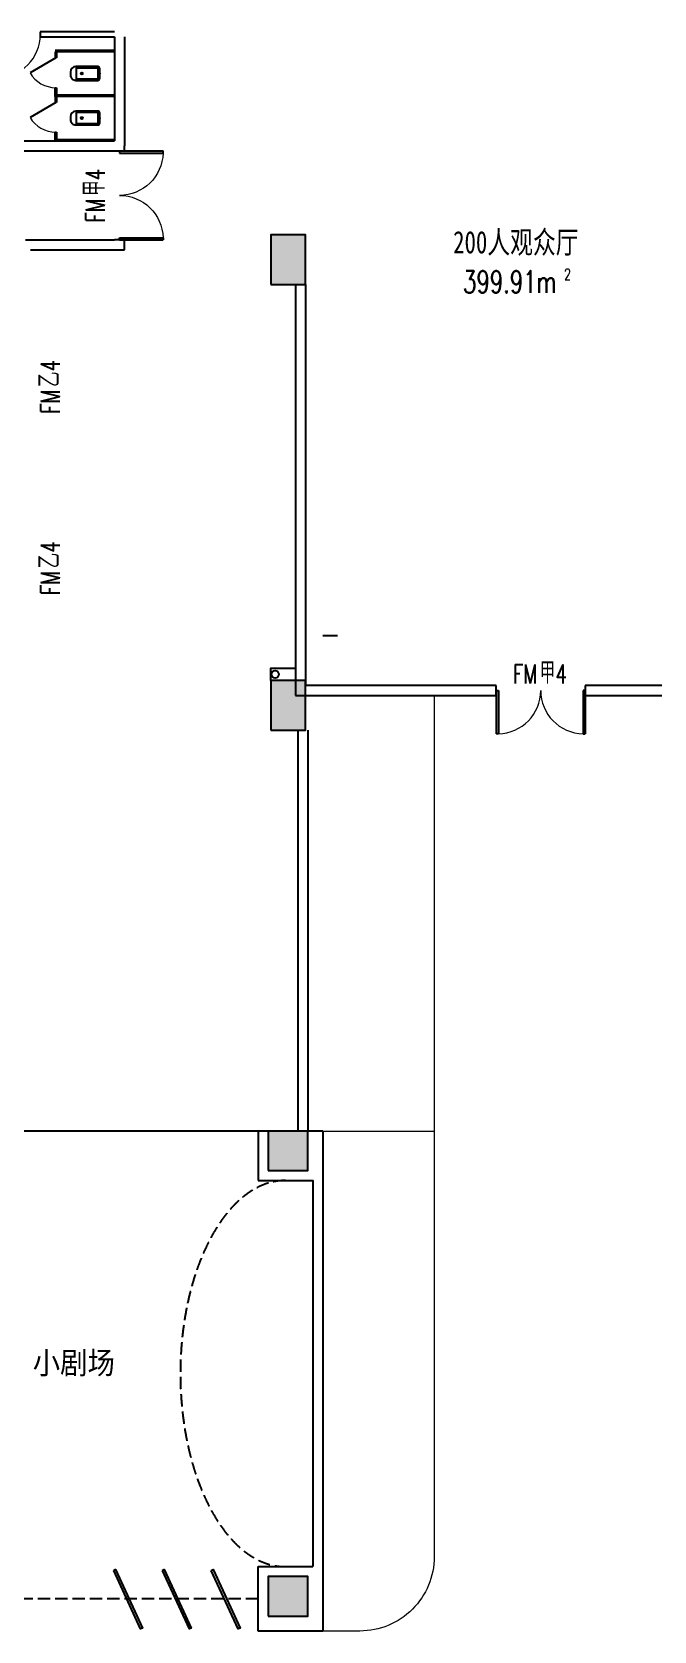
# Model space of a CAD drawing. Header units: millimetres. Extents: x 3288618 to 3380738, y 22100 to 101308.
# Drawn here: x 3313492 to 3326045, y 68988 to 101289 of the extents above; entities that cross this region are included whole.
import ezdxf

# ---------------------------------------------------------------- set-up
doc = ezdxf.new("R2010")
doc.units = ezdxf.units.MM
doc.header["$MEASUREMENT"] = 0
doc.linetypes.add('DASH', pattern=[0.35, 0.25, -0.1])
doc.layers.get('0').update_dxf_attribs({"linetype": 'CONTINUOUS'})
for name, color, linetype in [('0-商铺线', 2, 'CONTINUOUS'), ('COLUMN', 255, 'CONTINUOUS'), ('LATRINE', 6, 'CONTINUOUS'), ('PUB_HATCH', 251, 'CONTINUOUS'), ('SPACE', 7, 'CONTINUOUS'), ('STAIR', 2, 'CONTINUOUS'), ('WALL', 255, 'CONTINUOUS'), ('WINDOW', 4, 'CONTINUOUS'), ('家具', 251, 'CONTINUOUS'), ('挑空洞投影线', 8, 'CONTINUOUS'), ('文字', 7, 'CONTINUOUS'), ('门窗', 40, 'CONTINUOUS')]:
    doc.layers.add(name, color=color, linetype=linetype)
doc.layers.add('fire', color=1, linetype='CONTINUOUS', lineweight=5)
doc.styles.add('-宋体', font='', dxfattribs={"width": 0.8})
doc.styles.add('_TCH_SPACE', font='SIMPLEX', dxfattribs={"height": 5, "bigfont": 'GBCBIG'})
doc.styles.add('黑体', font='simhei.ttf', dxfattribs={"width": 0.7})
doc.styles.get('-宋体').set_extended_font_data('SimSun')

# ---------------------------------------------------------------- blocks, each defined once
blk = doc.blocks.new('$TCHSYS$APDOOR2D')
blk.add_line((0.5, 0), (0, 0.866))
at = {"lineweight": 13}
blk.add_arc((0.5, 0), 1, 120, 180, dxfattribs=at)
blk = doc.blocks.new('$lvtry$00000202')
for p, q in [((-140, -40, 0), (-140, -480, 0)), ((-110, -40, 0), (-110, -470, 0)), ((100, 0, 0), (-100, 0, 0)), ((100, -30, 0), (-100, -30, 0)), ((110, -470, 0), (110, -40, 0)), ((140, -480, 0), (140, -40, 0)), ((140, -470, 0), (-140, -470, 0)), ((-30, -590, 0), (30, -590, 0))]:
    blk.add_line(p, q)
blk.add_circle((0, -359, 0), 20)
for centre, radius, start, end in [((-100, -40, 0), 40, 90, 180), ((-100, -40, 0), 10, 90, 180), ((100, -40, 0), 40, 0, 90), ((100, -40, 0), 10, 0, 90), ((-30, -480, 0), 110, 180, 270), ((30, -480, 0), 110, 270, 0)]:
    blk.add_arc(centre, radius, start, end)
blk.add_point((0, 0))
blk = doc.blocks.new('_FZH')
blk.add_lwpolyline([(-0.5, -0.5), (0.5, -0.5), (0.5, 0.5), (-0.5, 0.5)], close=True)
at = {"layer": 'PUB_HATCH'}
blk.add_solid([(-0.5, -0.5), (0.5, -0.5), (-0.5, 0.5), (0.5, 0.5)], dxfattribs=at)
blk = doc.blocks.new('$DorLib2D$00000002')
for p, q in [((-0.5, 0), (-0.5, 0.4875)), ((-0.475, 0.4875), (-0.5, 0.4875)), ((-0.475, 0), (-0.475, 0.4875)), ((0.475, 0), (0.475, 0.4875)), ((0.475, 0.4875), (0.5, 0.4875)), ((0.5, 0), (0.5, 0.4875)), ((-0.5, 0), (-0.475, 0)), ((0.5, 0), (0.475, 0))]:
    blk.add_line(p, q)
at = {"lineweight": 13}
for centre, start, end in [((-0.4875, 0), 0, 88.53072), ((0.4875, 0), 91.46928, 180)]:
    blk.add_arc(centre, 0.4875, start, end, dxfattribs=at)
blk = doc.blocks.new('$DorLib2D$00000001')
for p, q in [((0.45, 0.975), (0.5, 0.975)), ((0.45, 0), (0.45, 0.975)), ((0.5, 0), (0.5, 0.975)), ((0.5, 0), (0.45, 0))]:
    blk.add_line(p, q)
at = {"lineweight": 13}
blk.add_arc((0.475, 0), 0.975, 91.4693, 180, dxfattribs=at)

msp = doc.modelspace()

# ---------------------------------------------------------------- linework, layer by layer
at = {"color": 5}
msp.add_lwpolyline([(3318258.4, 78288.5), (3319058.4, 78288.5), (3319058.4, 79088.5), (3318258.4, 79088.5)], close=True, dxfattribs=at)
at = {"layer": '0-商铺线'}
for p, q in [((3319358.4, 79088.5), (3310858.4, 79088.5)), ((3318058.4, 79088.5), (3318058.4, 78088.5)), ((3318058.4, 68988.5), (3318058.4, 70288.5)), ((3318058.4, 70288.5), (3319158.4, 70288.5)), ((3319358.4, 68988.5), (3318058.4, 68988.5))]:
    msp.add_line(p, q, dxfattribs=at)
for points in [[(3319358.4, 79088.5), (3319358.4, 68988.5)], [(3318058.4, 78088.5), (3319158.4, 78088.5), (3319158.4, 70288.5)]]:
    msp.add_lwpolyline(points, dxfattribs=at)
for points in [[(3315139.7, 70212.1), (3315176, 70228.8), (3315720.2, 69048.2), (3315683.8, 69031.4)], [(3316124.3, 70212.1), (3316160.6, 70228.8), (3316704.8, 69048.2), (3316668.5, 69031.4)], [(3317108.9, 70212.1), (3317145.2, 70228.8), (3317689.4, 69048.2), (3317653.1, 69031.4)]]:
    msp.add_lwpolyline(points, close=True, dxfattribs=at)
at = {"layer": 'fire', "color": 1}
msp.add_lwpolyline([(3319008.4, 87888.5), (3321608.4, 87888.5), (3321608.4, 70488.5, -0.4142136), (3320108.4, 68988.5), (3319358.4, 68988.5)], format="xyb", dxfattribs=at)
msp.add_lwpolyline([(3319058.4, 79088.5), (3321608.4, 79088.5)], dxfattribs=at)
at = {"layer": 'LATRINE'}
for p, q in [((3315158.4, 101288.9), (3313658.4, 101288.9)), ((3313658.4, 101288.9), (3313658.4, 101188.9)), ((3313658.4, 101188.9), (3315158.4, 101188.9)), ((3315158.4, 100913.5), (3313958.4, 100913.5)), ((3315158.4, 100888.5), (3313958.4, 100888.5)), ((3313958.4, 100888.5), (3313958.4, 100763.5)), ((3315158.4, 100913.5), (3313983.4, 100913.5)), ((3313983.4, 100888.5), (3313983.4, 100763.5)), ((3313983.4, 100763.5), (3313958.4, 100763.5)), ((3313958.4, 100163.5), (3313983.4, 100163.5)), ((3313958.4, 99988.5), (3313958.4, 100163.5)), ((3313983.4, 100163.5), (3313983.4, 100013.5)), ((3315158.4, 100013.5), (3313958.4, 100013.5)), ((3315158.4, 100013.5), (3313958.4, 100013.5)), ((3315158.4, 99988.5), (3313958.4, 99988.5)), ((3313958.4, 99988.5), (3313958.4, 99863.5)), ((3315158.4, 99988.5), (3313958.4, 99988.5)), ((3313983.4, 99863.5), (3313958.4, 99863.5)), ((3315158.4, 100013.5), (3313983.4, 100013.5)), ((3315158.4, 100013.5), (3313983.4, 100013.5)), ((3313983.4, 99988.5), (3313983.4, 99863.5)), ((3313958.4, 99263.5), (3313983.4, 99263.5)), ((3313958.4, 99088.5), (3313958.4, 99263.5)), ((3313983.4, 99263.5), (3313983.4, 99113.5)), ((3315158.4, 99113.5), (3313958.4, 99113.5)), ((3315158.4, 99088.5), (3313958.4, 99088.5)), ((3315158.4, 99113.5), (3313983.4, 99113.5))]:
    msp.add_line(p, q, dxfattribs=at)
at = {"layer": 'STAIR'}
msp.add_lwpolyline([(3318310.1, 88188.5), (3318310.1, 88438.5), (3318808.4, 88438.5)], dxfattribs=at)
msp.add_circle((3318398.4, 88313.5), 75, dxfattribs=at)
at = {"layer": 'WALL'}
for p, q in [((3315158.4, 101188.9), (3315158.4, 99088.5)), ((3315358.4, 101188.9), (3315358.4, 98988.5)), ((3312658.4, 99088.5), (3315158.4, 99088.5)), ((3312658.4, 98888.5), (3315158.4, 98888.5)), ((3315158.4, 98888.5), (3315358.4, 98888.5)), ((3315358.4, 98888.5), (3315358.4, 98988.5)), ((3313358.4, 97088.5), (3315158.4, 97088.5)), ((3315358.4, 97088.5), (3315158.4, 97088.5)), ((3315358.4, 96888.5), (3315358.4, 97088.5)), ((3313458.4, 96888.5), (3315358.4, 96888.5)), ((3318808.4, 96188.5), (3318808.4, 87888.5)), ((3319008.4, 96188.5), (3319008.4, 88088.5)), ((3318808.4, 87888.5), (3322858.4, 87888.5)), ((3322858.4, 88088.5), (3319008.4, 88088.5)), ((3322858.4, 87888.5), (3322858.4, 88088.5)), ((3327258.4, 88088.5), (3324658.4, 88088.5)), ((3324658.4, 88088.5), (3324658.4, 87888.5)), ((3324658.4, 87888.5), (3327258.4, 87888.5)), ((3318858.4, 87188.5), (3318858.4, 79088.5)), ((3319058.4, 87188.5), (3319058.4, 79088.5))]:
    msp.add_line(p, q, dxfattribs=at)
at = {"layer": '家具'}
msp.add_line((3319658.4, 89088.5), (3319358.4, 89088.5), dxfattribs=at)
at = {"layer": '挑空洞投影线', "linetype": 'DASH', "ltscale": 1000}
msp.add_line((3318058.4, 69638.5), (3310258.4, 69638.5), dxfattribs=at)
msp.add_ellipse((3318608.4, 74188.5), major_axis=(0, -3900), ratio=0.5443156, start_param=3.1415927, end_param=6.2831853, dxfattribs=at)

# ---------------------------------------------------------------- block references
at = {"layer": 'COLUMN'}
for p, xscale, yscale, zscale in [((3318658.4, 96688.5), 700, 1000, 1000), ((3318658.4, 87688.5), 700, 1000, 1000), ((3318658.4, 78688.5), 800, 800, 800), ((3318658.4, 69688.5), 800, 800, 800)]:
    msp.add_blockref('_FZH', p, dxfattribs=dict(at, xscale=xscale, yscale=yscale, zscale=zscale))
at = {"layer": 'LATRINE', "xscale": -900, "yscale": -900, "zscale": 100}
msp.add_blockref('$DorLib2D$00000001', (3313208.4, 101238.9), dxfattribs=at)
at = {"layer": 'LATRINE', "xscale": 600, "yscale": 600, "zscale": 25, "rotation": 90}
for p in [(3313970.9, 100463.5), (3313970.9, 99563.5)]:
    msp.add_blockref('$TCHSYS$APDOOR2D', p, dxfattribs=at)
at = {"layer": 'LATRINE', "rotation": 270}
for p in [(3314858.4, 100451, 0), (3314858.4, 99551, 0)]:
    msp.add_blockref('$lvtry$00000202', p, dxfattribs=at)
at = {"layer": 'WINDOW', "xscale": -1799.999999927357, "yscale": 1799.999999927357, "zscale": -1799.999999927357, "rotation": 270}
msp.add_blockref('$DorLib2D$00000002', (3315258.4, 97988.5), dxfattribs=at)
at = {"layer": 'WINDOW', "xscale": -1800, "yscale": -1800, "zscale": -1800}
msp.add_blockref('$DorLib2D$00000002', (3323758.4, 87988.5), dxfattribs=at)

# ---------------------------------------------------------------- texts
at = {"layer": '0-商铺线', "insert": (3313507, 74630.9), "char_height": 450, "attachment_point": 1, "style": '黑体'}
msp.add_mtext_dynamic_manual_height_columns('{\\W0.9;小剧场}', width=3537.991, gutter_width=17.5, heights=[0], dxfattribs=at)
at = {"layer": 'SPACE', "style": '_TCH_SPACE', "width": 0.705882}
for s, height, p in [('399.91m', 446.25, (3322189.8, 96019.5)), ('2', 223.1, (3324229.8, 96282))]:
    msp.add_text(s, height=height, dxfattribs=at).set_placement(p)
at = {"layer": '文字', "style": '-宋体', "width": 0.75}
msp.add_text('200人观众厅', height=450, dxfattribs=at).set_placement((3321991.7, 96817.8))
at = {"layer": '门窗', "style": '_TCH_SPACE'}
for s, p in [('甲', (3314960.9, 97980.1)), ('乙', (3314052.6, 94117.7)), ('乙', (3314052.6, 90455))]:
    msp.add_text(s, height=434, rotation=90, dxfattribs=at).set_placement(p)
at = {"layer": '门窗', "style": '_TCH_SPACE', "width": 0.705882}
for s, p in [('4', (3314960.9, 98296)), ('FM', (3314960.9, 97440.1)), ('4', (3314052.6, 94433.7)), ('FM', (3314052.6, 93577.7)), ('4', (3314052.6, 90771)), ('FM', (3314052.6, 89915))]:
    msp.add_text(s, height=382.5, rotation=90, dxfattribs=at).set_placement(p)
for s, p in [('FM', (3323198, 88127.2)), ('4', (3324054, 88127.2))]:
    msp.add_text(s, height=382.5, dxfattribs=at).set_placement(p)
at = {"layer": '门窗', "style": '_TCH_SPACE'}
msp.add_text('甲', height=434, dxfattribs=at).set_placement((3323738, 88127.2))

doc.saveas('drawing.dxf')
